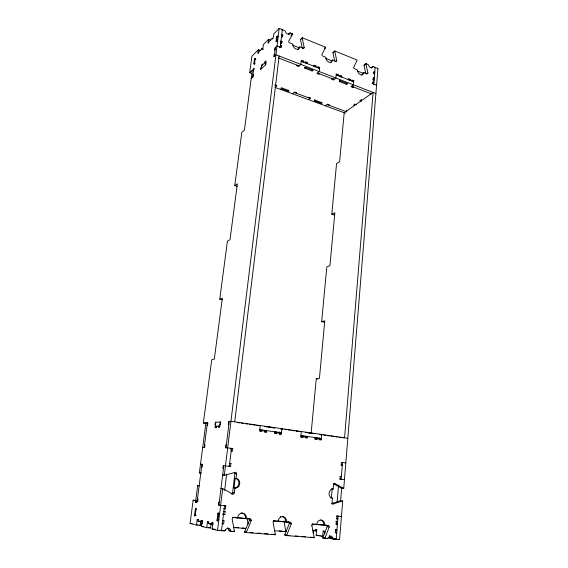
<?xml version="1.0" encoding="UTF-8"?>
<svg xmlns="http://www.w3.org/2000/svg" width="568" height="568" viewBox="0 0 568 568"><rect width="100%" height="100%" fill="white"/><g stroke="black" fill="none" stroke-linecap="round" stroke-linejoin="round"><path stroke-width="0.85" d="M277.518 36.011C276.204 35.401 276.176 40.981 276.147 41.762C278.178 41.436 275.842 34.79 278.306 36.395M194.547 515.24L194.604 515.872A1.228 0.433 -83.3 0 0 195.023 516.014L196.066 509.34A1.051 0.376 -83.1 0 0 195.839 508.225A1.051 0.376 -83.1 0 0 195.335 509.191L194.554 515.155L195.719 515.254M329.397 535.865A2.812 2.279 -84.1 0 1 330.718 537.718A1.399 1.136 -84.4 0 0 331.705 538.734L339.572 539.6L342.717 501.004L340.303 500.777L331.854 503.447M333.466 483.73L341.347 488.118A1.349 1.108 -88.7 0 0 341.652 488.21L343.739 488.409L377.94 68.515L373.204 66.591A1.143 0.838 57.9 0 0 372.274 66.903A2.286 1.683 57.7 0 1 370.4 67.514A2.286 1.683 57.7 0 1 368.753 65.469A1.143 0.845 57.5 0 0 367.922 64.447L365.948 63.644L364.06 65.1A1.143 0.845 57.4 0 0 364.074 65.398L365.842 73.662M335.411 532.564L336.725 532.82L335.596 532.727L335.823 529.937L335.432 529.859M336.015 521.275L336.54 521.36L336.306 524.136L337.435 524.236L335.915 524.065M336.583 515.992L336.98 516.056L336.746 518.825L337.875 518.925L336.355 518.761M335.915 529.731L335.894 530.001A0.802 0.405 -87.3 0 1 335.724 530.54L335.596 530.697A1.221 0.618 -87.2 0 1 335.397 530.775M336.327 524.747L336.384 524.051A1.044 0.525 -87 0 0 335.951 522.922M373.389 77.915L373.311 78.888A0.873 0.383 -68.3 0 1 372.906 79.868M340.587 501.246L341.723 487.358M331.939 538.464L329.39 537.939L329.568 535.865M370.535 94.26L370.606 93.372M337.115 502.644L338.563 485.25M343.739 488.409A1.356 1.108 -88.8 0 1 343.434 488.317L334.808 483.503A1.363 1.122 -88.5 0 0 333.579 484.738L333.21 489.041L332.181 488.941L331.407 498.029L332.436 498.15L332.067 502.495A1.377 1.129 -87 0 0 333.075 503.986L342.39 501.033A1.37 1.115 -87.5 0 1 342.717 501.004M324.818 531.25L323.156 531.115L322.688 536.547L316.17 535.198L316.653 529.852L315.375 529.603L315.254 530.931L316.887 531.066M361.447 99.698L361.362 100.692L355.099 105.087L355.178 104.228M334.602 215.073L331.79 214.25L336.568 163.605L339.621 161.759L344.194 112.734L354.51 105.499L354.638 104.029M319.145 438.134L319.024 439.469L321.275 439.788L321.751 434.47L319.763 434.506L321.495 434.761M351.791 81.011L351.883 79.989L353.807 80.741L353.438 84.831L350.946 86.691L352.863 87.436L353.488 86.975M319.443 438.035L319.28 439.802L321.275 439.788M352.863 87.436L353.005 85.91M313.188 533.153L313.458 530.192M314.999 437.545L314.878 438.879L317.143 439.199L317.264 437.864L315.283 437.892L315.162 439.22L317.143 439.199M348.241 79.626L348.34 78.604L350.271 79.364L350.179 80.386M346.494 111.122L346.572 110.277M311.165 432.88L316.269 378.728L319.436 378.267L324.789 320.828L321.651 321.68L326.82 266.896L329.93 265.689L334.871 212.709L331.79 214.25M305.115 436.139L304.988 437.481L307.281 437.807L307.409 436.465L305.016 436.366L306.415 436.629M339.785 76.325L339.884 75.303L341.844 76.062L341.744 77.092M305.335 437.829L305.485 436.309M339.77 79.967L339.614 81.607L346.097 84.114A0.866 0.447 4.4 0 0 347.289 84.043A0.866 0.447 4.4 0 0 347.027 83.411L340.53 80.897A0.866 0.454 4.7 0 0 339.337 80.968A0.866 0.454 4.7 0 0 339.614 81.607L340.53 80.897M301.139 437.239L301.267 435.897L303.205 435.862L303.071 437.211L301.786 437.232M338.152 75.686L338.251 74.656L336.284 73.89L335.88 78.015L333.451 79.932L331.478 79.172L332.081 78.696M333.451 79.932L333.601 78.391M217.068 520.181L217.132 520.948A1.321 0.497 -83.9 0 0 217.615 521.105L218.694 513.962A1.122 0.426 -83.7 0 0 218.417 512.762A1.122 0.426 -83.7 0 0 217.856 513.791L217.068 520.181L218.297 520.281M279.655 431.843L279.406 434.172L281.266 434.13L281.842 428.677L280.599 428.719M317.547 67.642L317.654 66.605L319.67 67.393L319.237 71.554L316.866 73.528L318.875 74.309L319.472 73.819M276.914 433.512L277.056 432.141L275.21 432.191L275.061 433.554L276.914 433.512L274.521 433.171L274.671 431.801M315.858 66.988L315.971 65.945L313.941 65.15L313.827 66.193M279.037 432.425L278.895 433.789L281.266 434.13M314.8 99.492L314.644 100.962L320.892 103.255A0.816 0.405 5.6 0 0 322.006 103.198A0.816 0.405 5.6 0 0 321.722 102.623L315.467 100.323A0.824 0.405 5.9 0 0 314.352 100.387A0.824 0.405 5.9 0 0 314.644 100.962L315.467 100.323M255.082 58.66C253.726 57.347 253.683 72.029 255.082 58.66L255.841 58.944M265.306 432.078L266.513 432.042L266.662 430.665L264.312 430.587L265.355 430.792M307.025 63.538L307.139 62.494L305.087 61.692L304.973 62.736M303.255 62.068L303.376 61.017L301.31 60.215L300.841 64.411L298.541 66.449L296.475 65.654L297.043 65.142M264.248 430.317L264.092 431.701L266.513 432.042M264.702 432.092L264.873 430.53M260.272 431.467L260.428 430.097L262.224 430.033L262.075 431.41L259.64 431.069L260.258 425.546L257.879 425.659M231.432 493.812A1.463 1.285 -79.5 0 0 232.631 492.484L234.868 473.712A1.448 1.278 -81.7 0 0 234.229 472.285M234.911 488.104L234.044 487.997L235.188 478.348L236.054 478.426A4.871 4.274 -80.9 0 1 239.724 483.716A4.871 4.274 -80.9 0 1 234.911 488.104L234.364 492.719A1.47 1.285 -79.7 0 1 232.908 494.053L231.183 493.812M236.054 478.426L236.6 473.854A1.455 1.278 -81.9 0 0 235.5 472.271L224.694 475.196A1.463 1.299 -80.6 0 1 224.317 475.217L222.635 475.061A1.455 1.292 -80.5 0 0 223.011 475.047L224.694 475.196M223.139 513.678L223.068 514.239L224.772 514.58L225.134 511.605L224.495 511.484M230.899 449.856L231.069 448.443L232.774 448.464L232.426 451.311L231.155 451.155M229.33 466.214L231.503 448.301M234.719 421.839L279.144 55.991M222.031 523.611L223.657 523.795L224.019 520.799L222.954 520.565M223.842 508.708L225.46 508.885L225.823 505.918L225.184 505.804M228.904 466.257L230.608 466.363L230.956 463.488L229.678 463.332M280.471 45.05L281.529 45.468L281.281 47.577L277.028 45.901L274.834 48.067L274.571 50.176L275.118 49.643M280.13 41.833L280.961 41.017L282.019 41.436L281.764 43.537L280.706 43.118M281.749 34.556L282.8 34.975L282.552 37.069L281.494 36.643M223.792 465.661L218.921 505.144L219.575 505.2M226 447.79L229.252 421.399M274.294 56.346L275.381 47.527M244.623 518.3L248.408 518.62A1.477 1.264 -78.9 0 1 249.501 520.189L244.609 531.726A1.491 1.271 -77.8 0 0 244.51 532.145L246.299 532.571A1.498 1.271 -78 0 1 246.398 532.152L251.304 520.558A1.484 1.264 -79.1 0 0 250.204 518.982L246.405 518.662A5.204 4.473 -78.4 0 0 242.529 513.131A5.204 4.473 -78.4 0 0 237.474 517.909L233.611 517.583A1.498 1.292 -77.5 0 0 232.142 518.96L234.371 531.243A1.512 1.292 -76.5 0 1 234.378 531.669L231.645 531.463A1.512 1.299 -76.5 0 1 230.537 530.377A3.032 2.606 -76 0 0 228.315 528.19A3.032 2.606 -76 0 0 225.624 530.001A1.519 1.306 -75.7 0 1 224.268 530.91L217.544 530.405L222.649 488.785L220.966 488.565A1.477 1.299 -78.5 0 1 221.328 488.665L223.018 488.885L232.908 494.053M224.317 475.217L279.179 28.4L284.554 30.58A1.228 0.93 51.6 0 1 285.455 31.68A2.457 1.853 51.8 0 0 287.266 33.867A2.457 1.853 51.8 0 0 289.396 33.278A1.221 0.923 52.1 0 1 290.461 32.98L292.655 33.874A1.221 0.923 52.1 0 1 292.577 34.151L288.658 41.343A1.228 0.93 52.3 0 0 289.574 42.806L292.875 44.127A4.061 3.081 52.8 0 0 295.928 48.983A4.061 3.081 52.8 0 0 299.783 46.881L303.035 48.181A1.214 0.916 53.3 0 0 304.178 47.556L302.233 38.07A1.207 0.909 53 0 1 302.219 37.758L325.613 47.258A1.186 0.887 54.5 0 1 325.542 47.535L321.878 54.642A1.193 0.895 54.7 0 0 322.773 56.069L325.933 57.325A3.948 2.968 55.2 0 0 328.886 62.068A3.948 2.968 55.2 0 0 332.536 59.967L335.652 61.216A1.179 0.88 55.7 0 0 336.739 60.584L334.779 51.29A1.179 0.88 55.3 0 1 334.772 50.978L357.173 60.08A1.157 0.859 56.7 0 1 357.109 60.35L353.679 67.365A1.157 0.866 57 0 0 354.546 68.763L357.57 69.971A3.848 2.861 57.4 0 0 360.439 74.6A3.848 2.861 57.4 0 0 363.903 72.498L366.885 73.691A1.15 0.852 57.8 0 0 367.915 73.066L365.962 63.943A1.143 0.845 57.4 0 1 365.948 63.644M224.651 490.503L226.646 474.145M202.563 521.928L201.044 521.807L201.228 520.373L202.251 520.615L201.512 526.358L206.716 527.672L210.572 527.963L211.09 523.874M213.114 524.441L211.559 524.314L211.743 522.844L213.298 522.965M217.544 530.405L212.091 529.028L212.83 523.092L211.743 522.844M264.688 62.87L264.823 61.834L265.867 60.819L265.348 64.972M206.716 527.672L207.455 521.836L208.996 521.957M220.185 421.96L219.489 427.406L218.431 427.455L218.602 426.092L220.079 426.305M270.844 40.214L268.522 39.291L268.004 43.374L269.054 42.316L269.182 41.286L272.363 38.056L272.235 39.093L273.307 38.006L273.826 33.874L279.179 28.4M211.559 524.314L208.335 523.547L208.52 522.084L207.455 521.836M263.481 49.224L261.947 48.628L261.82 49.636L262.835 48.607L263.353 44.567L268.522 39.291M216.593 427.81L215.123 427.605L215.819 422.23M261.024 69.14L261.543 65.022L262.572 64.021L262.444 65.057M216.337 426.206L216.159 427.562L215.123 427.605M200.781 521.147L200.234 525.372L196.471 525.08L197.202 519.429L198.708 519.557M260.598 50.587L258.319 49.707L257.801 53.704L258.795 52.696L258.93 51.695L261.947 48.628M201.044 521.807L198.019 521.083L198.204 519.663L197.202 519.429M196.642 501.168L196.457 502.545L195.484 502.368L197.692 485.541L199.162 485.732A1.384 1.235 -76 0 1 199.503 485.825L198.04 485.633A1.377 1.228 -75.8 0 0 197.692 485.541M199.354 472.952A1.363 1.221 -77.6 0 0 199.709 472.938L201.171 473.066A1.37 1.228 -77.8 0 1 200.816 473.087L199.354 472.952L205.935 422.833M252.284 70.247L244.417 130.129L241.826 132.316L234.769 185.629L237.161 186.332M201.974 464.276L197.131 501.253L198.054 501.338M204.168 447.52L207.405 422.748M252.654 77.212L253.754 68.799M196.471 525.08L190.06 523.462L193.141 500.202L196.074 500.479M206.198 423.394L203.358 422.997L211.729 359.721L214.321 359.082L222.336 298.101L219.745 299.18L227.413 241.201L230.012 239.724L237.36 183.784L234.769 185.629M251.972 73.62L249.707 72.782L251.887 56.282L258.319 49.707M254.35 59.399L255.295 59.761M326.117 525.18A1.399 1.143 -84.7 0 1 327.132 526.664L322.943 537.662A1.413 1.15 -83.8 0 0 322.865 538.059L324.917 538.492A1.42 1.15 -83.9 0 1 325.002 538.095L329.199 527.047A1.406 1.143 -84.8 0 0 328.176 525.549L325.265 525.109M284.88 521.701L288.253 521.985A1.434 1.2 -82.2 0 1 289.304 523.511L284.781 534.772A1.448 1.207 -81.2 0 0 284.689 535.177L286.62 535.61A1.455 1.207 -81.3 0 1 286.712 535.198L291.249 523.881A1.441 1.207 -82.4 0 0 290.191 522.347L289.829 522.283M281.998 30.026L282.339 29.685L280.216 47.158L279.804 47.57M254.329 59.519L255.067 58.781M276.673 37.034L277.496 36.203M281.692 36.082L282.8 34.975M288.281 34.378L289.396 33.278M249.707 72.782L254.244 68.316L253.491 70.815M280.358 43.069L282.019 41.436M288.778 34.634L290.461 32.98M291.526 34.975L292.655 33.874M290.887 35.798L292.577 34.151M279.868 47.087L281.529 45.468M261.415 66.051L265.739 61.848M252.916 75.189L253.413 74.713L253.143 76.737L251.184 78.625M261.28 67.081L260.506 69.637L265.867 64.468L266.129 62.388L265.604 62.892M274.55 54.223L274.003 54.755L273.74 56.871L275.941 54.748L375.902 93.55M302.219 37.758L300.5 39.384A1.207 0.909 52.9 0 0 300.515 39.689L302.275 48.28M300.515 39.689L302.233 38.07M297.589 49.757A4.054 3.081 52.8 0 0 298.924 47.677L299.783 46.881M303.028 48.614L304.178 47.556M302.219 62.047L303.376 61.017M305.982 63.509L307.139 62.494M324.42 48.301L325.613 47.258M324.349 48.578L325.542 47.535M281.309 88.715L282.083 88.04L288.622 90.447A0.838 0.419 7.2 0 1 288.956 91.05A0.838 0.419 7.2 0 1 287.834 91.114L281.309 88.715A0.838 0.419 7.6 0 1 280.961 88.111A0.838 0.419 7.6 0 1 282.083 88.04M304.938 68.195L305.804 67.443L312.613 70.077A0.88 0.469 6.2 0 1 312.933 70.744A0.88 0.469 6.2 0 1 311.733 70.822L304.938 68.195A0.887 0.476 6.6 0 1 304.604 67.521A0.887 0.476 6.6 0 1 305.804 67.443M314.793 66.953L315.971 65.945M334.772 50.978L332.962 52.519A1.171 0.873 55.3 0 0 332.976 52.824L334.744 61.245M287.834 91.114L288.622 90.447M311.733 70.822L312.613 70.077M332.976 52.824L334.779 51.29M318.485 68.394L319.67 67.393M330.377 62.778A3.94 2.968 55.2 0 0 331.634 60.726L332.536 59.967M292.548 93.798L294.664 92.03L296.602 92.747L296.07 93.188M335.525 61.585L336.739 60.584M308.211 97.653L308.758 97.22L310.653 97.923L308.481 99.641M337.03 75.629L338.251 74.656M340.623 77.028L341.844 76.062M364.074 65.398L365.962 63.943M349.029 80.308L350.271 79.364M320.892 103.255L321.722 102.623M346.097 84.114L347.027 83.411M361.781 75.246A3.841 2.854 57.4 0 0 362.952 73.215L363.903 72.498M352.565 81.685L353.807 80.741M371.003 67.855L372.274 66.903M371.295 68.032L373.204 66.591M374.766 67.684L375.164 67.386L373.787 84.05L373.304 84.391M366.651 74.01L367.915 73.066M325.322 105.811L327.551 104.15L329.412 104.832L328.844 105.25M377.542 68.806L377.94 68.515M373.503 72.974L374.781 72.029L373.85 71.653L373.687 73.655L374.617 74.025M372.033 83.418L373.95 82.04L373.02 81.664L372.849 83.681L376.584 85.15L376.101 85.498M203.358 422.997L207.902 422.713L207.561 425.34L207.064 425.368M215.471 424.914L214.952 424.942L215.3 422.258L220.711 421.925L220.363 424.651L219.837 424.679M228.911 424.19L228.35 424.218L228.698 421.435L230.942 421.293L347.829 438.255M219.667 426.043L215.3 426.263L216.926 426.49M264.944 426.561L274.727 427.853L272.775 427.704M273.272 427.775L274.188 427.74M281.714 429.11L282.331 429.089M296.432 431.24L297.064 431.219M300.01 431.538L301.296 431.502L300.763 436.884L303.071 437.211M306.819 432.468L305.364 432.39L314.864 433.661M311.726 433.341L314.388 433.561M305.982 437.821L307.281 437.807M343.2 437.793L344.57 437.779L373.091 92.463L361.979 100.259L361.056 99.911L359.828 100.77L361.305 101.331M204.516 444.858L205.005 444.858L204.657 447.527L202.698 447.499M226.348 444.95L225.794 444.95L225.439 447.783L232.774 448.464M264.951 426.469L266.207 426.582M341.155 462.459L342.532 462.515L341.148 479.243L339.77 479.136M340.928 465.114L342.312 465.178L341.212 465.043L341.432 462.373L345.82 462.934M229.252 463.389L230.956 463.488M200.504 464.184L202.464 464.305L202.109 467.01L201.619 466.974M339.991 476.46L341.368 476.552L340.267 476.424L340.04 479.115L344.456 479.626M223.437 468.536L222.883 468.501L223.238 465.625L230.608 466.363M219.802 530.278L222.983 530.59M227.349 527.97A3.018 2.599 -75.9 0 1 228.805 529.951A1.505 1.292 -76.4 0 0 229.905 531.037L231.439 531.158M244.51 532.145L246.349 532.28M250.012 532.557L253.051 532.791M257.29 533.111L260.904 533.38M264.496 533.65L268.082 533.927M271.646 534.19L275.31 534.758A1.47 1.228 -80.3 0 0 275.303 534.339L273.059 522.368A1.455 1.228 -81.2 0 1 274.436 521.026L278.1 521.332A5.062 4.253 -81.9 0 1 282.85 516.66A5.062 4.253 -81.9 0 1 286.584 522.049L290.191 522.347M286.435 535.312L289.914 535.574M295.104 535.965L298.541 536.227M301.97 536.483L305.378 536.739M310.462 537.129L313.287 537.498M322.865 538.059L324.072 538.152M324.371 538.18L327.338 538.677A1.413 1.15 -84.1 0 0 328.503 537.818A2.826 2.286 -84.2 0 1 330.81 536.107A2.826 2.286 -84.2 0 1 332.798 538.144A1.406 1.136 -84.5 0 0 333.792 539.167M331.705 538.734L334.09 538.911M246.299 532.571L275.31 534.758M286.62 535.61L314.175 537.683A1.427 1.171 -83.1 0 0 314.161 537.278L311.91 525.606A1.42 1.164 -83.9 0 1 313.202 524.292L316.688 524.583A4.934 4.047 -84.5 0 1 321.147 520.011A4.934 4.047 -84.5 0 1 324.747 525.265L328.176 525.549M324.917 538.492L327.338 538.677M201.512 526.358L203.798 526.529M316.17 535.198L320.267 535.617M212.091 529.028L215.215 529.262M329.39 537.939L331.066 538.066M190.06 523.462L192.282 523.639M235.308 527.445L238.723 527.715M242.124 527.977L245.511 528.24M279.236 530.874L282.466 531.13M200.284 524.967L200.447 524.974A1.413 1.235 -73.3 0 0 201.732 524.136A2.826 2.464 -73.6 0 1 202.478 523.114M233.476 527.551L245.461 528.481M274.479 530.746L285.846 531.634A1.335 1.115 -81.4 0 0 285.839 531.25L283.901 521.012M198.019 521.083L201.029 521.325M313.089 530.313L314.715 530.441M208.335 523.547L210.65 523.731M218.403 520.103L217.09 519.997L217.927 520.181M217.906 520.366L218.644 520.43M222.713 520.693L224.019 520.799M335.823 529.937L336.952 530.029L335.908 529.83M201.228 520.373L202.748 520.501M315.375 529.603L317.008 529.731M234.868 473.712L236.6 473.854M195.932 515.197L194.576 514.984M195.285 515.318L195.988 515.375M219.085 513.891L217.856 513.791L219.433 514.026M224.772 514.58L222.62 514.296M232.596 517.285L235.479 517.533M237.956 517.739L243.516 518.208M273.471 520.735L276.204 520.97M278.327 521.147L284.135 521.637M312.059 523.994L317.682 524.47M318.691 524.555L323.98 525.002M246.405 518.662L236.593 517.732L237.474 517.909M286.584 522.049L277.149 521.147L278.1 521.332M315.716 524.037A4.927 4.04 -84.4 0 0 315.673 524.399L324.747 525.265M314.147 433.668L313.401 433.59M333.437 483.389L334.808 483.503M196.265 509.276L195.335 509.191L196.769 509.404M225.134 511.605L223.508 511.427M336.54 521.36L337.662 521.46L335.965 521.175M195.484 502.368L196.961 502.502M225.823 505.918L218.368 505.044L218.73 502.098L219.291 502.19M336.98 516.056L341.46 516.468L341.063 516.404M196.897 501.104L195.662 500.99L197.621 501.338L197.983 498.576L197.494 498.491M341.347 488.118L343.434 488.317M331.698 503.802L333.075 503.986M232.631 492.484L234.364 492.719M265.675 430.679L266.257 430.764M259.796 429.685L281.409 432.766L278.931 432.83L280.5 433.05M300.898 435.535L321.396 438.453L318.74 438.482L320.231 438.695M306.436 436.48L307.387 436.615M275.21 432.191L276.524 432.383M237.282 422.564L239.838 422.933M241.286 423.139L243.253 423.423M245.582 423.764L247.513 424.04M249.224 424.289L251.596 424.637M252.632 424.786L255.188 425.155M256.75 425.382L258.468 425.631M265.306 426.618L266.903 426.852M268.799 427.129L270.879 427.427M280.819 428.868L282.509 429.11M284.93 429.465L286.719 429.72M288.402 429.962L290.134 430.217M291.867 430.466L294.465 430.842M295.999 431.062L298.527 431.431M305.847 432.489L306.322 432.56M308.218 432.837L310.107 433.107M323.703 435.081L325.826 435.386M327.125 435.578L329.688 435.947M331.03 436.139L333.963 436.565M335.361 436.771L337.385 437.062M339.096 437.31L341.659 437.68M319.848 434.626L321.332 434.847M337.229 516.021L338.102 516.163L336.185 539.344L333.281 538.741M193.141 500.202L195.711 500.664M224.097 505.726L224.523 505.804L221.499 530.704L219.482 530.2M316.269 378.728L317.782 379.005M315.673 524.399L316.688 524.583M327.132 526.664L329.199 527.047M312.066 524.079L313.202 524.292M224.076 508.623L225.46 508.885M311.534 525.535L311.91 525.606M288.253 521.985L289.339 522.191M289.304 523.511L291.249 523.881M335.198 532.649L335.596 532.727M273.492 520.842L274.436 521.026M323.156 531.115L324.484 531.378L324.363 532.734L325.116 532.883M312.641 530.413L315.254 530.931M248.408 518.62L249.082 518.754M249.643 518.868L250.204 518.982M249.501 520.189L251.304 520.558M232.631 517.384L233.611 517.583M330.718 537.718L332.798 538.144M321.488 535.872L322.297 536.036M335.305 538.72L335.766 538.819M338.244 539.323L339.572 539.6M327.984 537.711L328.503 537.818M322.943 537.662L325.002 538.095M285.392 531.151L285.839 531.25M313.777 537.193L314.161 537.278M284.625 531.371L285.846 531.634M313.792 537.605L314.175 537.683M219.745 299.18L222.266 299.734M321.651 321.68L324.598 322.333M284.781 534.772L286.712 535.198M274.592 534.176L275.303 534.339M222.379 523.497L223.657 523.795M244.609 531.726L246.398 532.152M233.718 531.08L234.371 531.243M228.805 529.951L230.537 530.377M233.065 531.35L234.378 531.669M225.191 529.894L225.624 530.001M229.905 531.037L231.645 531.463M223.835 530.803L224.268 530.91M196.847 524.527L197.451 524.676M199.269 525.13L200.234 525.372M208.257 527.388L210.572 527.963M345.237 113.117L274.947 87.344L276.999 85.527L275.011 84.795M274.841 85.377L276.488 85.981M294.132 92.477L310.114 98.356M326.998 104.569L346.963 111.91M356.25 104.867L354.787 104.32L353.594 105.158L354.51 105.499M254.734 64.035L253.789 63.68L254.521 62.949L255.28 63.233M278.299 57.893L299.109 65.945M317.455 73.038L334.055 79.456M351.564 86.23L371.571 93.968M301.196 61.259L319.564 68.437M336.185 74.919L353.715 81.764M277.752 40.889L276.957 40.576L276.133 41.393L276.928 41.712M374.007 79.172L373.311 78.888L374.269 78.192L373.339 77.823L373.169 79.825L374.106 80.195M276.687 36.906L277.482 37.218M292.797 45.234L298.924 47.677M325.769 58.383L331.634 60.726M357.428 71.007L362.952 73.215M247.052 518.577L248.074 524.165M325.705 538.18A1.406 1.143 -84 0 1 325.272 538.244M222.954 530.448A1.512 1.306 -75.6 0 1 222.557 530.484M320.863 519.983A4.927 4.04 -84.4 0 1 323.717 525.073M282.367 516.56A5.055 4.246 -81.8 0 1 285.619 521.864M280.209 516.745A5.055 4.246 -81.8 0 1 280.819 516.56M241.166 512.954A5.19 4.466 -78.4 0 1 245.511 518.485M222.649 488.785A1.484 1.306 -78.7 0 1 223.018 488.885M332.436 498.15A4.572 3.763 -87.7 0 1 329.071 493.201A4.572 3.763 -87.7 0 1 333.21 489.041M340.303 500.777A1.363 1.115 -87.4 0 1 340.623 500.749M235.188 478.348A4.863 4.267 -80.8 0 1 238.851 483.616A4.863 4.267 -80.8 0 1 234.044 487.997M330.597 497.838A4.565 3.756 -87.6 0 1 330.342 497.724M331.357 488.963A4.565 3.756 -87.6 0 1 332.181 488.941"/></g></svg>
